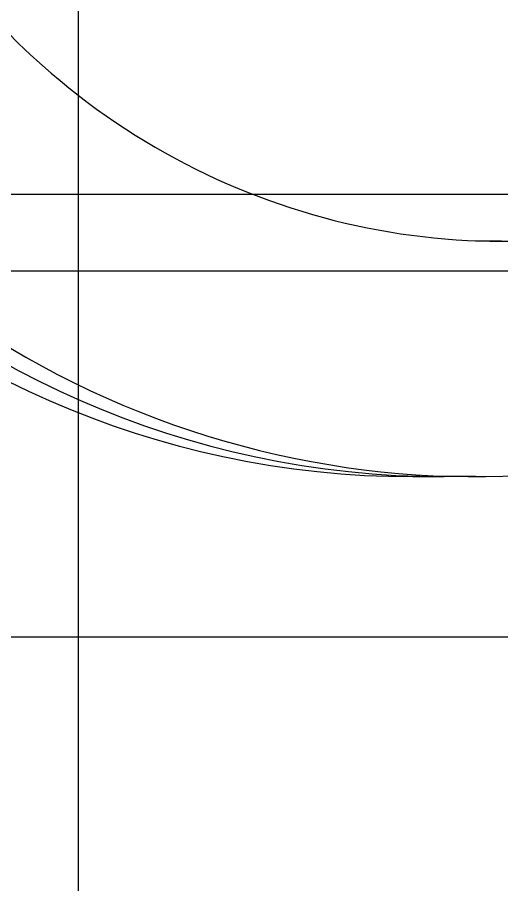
# Model space of a CAD drawing. Header units: metres. Extents: x 0 to 63075, y 0 to 44550.
# Drawn here: x 14375 to 14495.9, y 24771.8 to 24988.3 of the extents above; entities that cross this region are included whole.
import ezdxf

# ---------------------------------------------------------------- set-up
doc = ezdxf.new("R2010")
doc.units = ezdxf.units.M
doc.header["$LTSCALE"] = 75
doc.linetypes.add('HIDDEN2', pattern=[4.7625, 3.175, -1.5875])
for name, color, linetype in [('SDM', 7, 'Continuous'), ('SL1', 8, 'Continuous'), ('SL4', 4, 'Continuous'), ('ST1', 7, 'HIDDEN2')]:
    doc.layers.add(name, color=color, linetype=linetype)

# ---------------------------------------------------------------- blocks, each defined once
blk = doc.blocks.new('A$C29c634ac')
at = {"layer": 'SL1'}
for p, q in [((6236.39, 2264.04), (6229.83, 2264.04)), ((6214.18, 2205.29), (6222, 2205.29)), ((6229.83, 2205.29), (6222, 2205.29)), ((6470.01, 2165.22), (5890.01, 2165.22))]:
    blk.add_line(p, q, dxfattribs=at)
for centre, major_axis, start_param, end_param in [((6214.18, 2446.59), (0, -241.3), 4.71239, 6.283185), ((6222, 2446.59), (0, -241.3), 4.712389, 6.283185), ((6222, 2446.59), (0, -241.3), 4.71239, 6.283185), ((6229.83, 2446.59), (0, -241.3), 4.712389, 7.118354), ((6236.39, 2446.59), (0, -182.55), 4.712389, 6.763135)]:
    blk.add_ellipse(centre, major_axis=major_axis, ratio=0.965926, start_param=start_param, end_param=end_param, dxfattribs=at)
blk = doc.blocks.new('A$Ca53c419a')
at = {"layer": 'SL4'}
for p, q in [((215.01, 420.77), (1004.76, 420.77)), ((495.24, 420.77), (495.24, 281.23)), ((514.29, 281.23), (514.29, 420.77))]:
    blk.add_line(p, q, dxfattribs=at)
at = {"layer": 'ST1'}
for p, q in [((495.24, 451.35), (495.24, 420.77)), ((514.29, 420.77), (514.29, 451.35))]:
    blk.add_line(p, q, dxfattribs=at)

msp = doc.modelspace()

# ---------------------------------------------------------------- block references
at = {"layer": 'SDM'}
msp.add_blockref('A$C29c634ac', (8259.51, 22668.36), dxfattribs=at)
at = {"layer": 'SDM', "rotation": 90}
msp.add_blockref('A$Ca53c419a', (14811.03, 24429.77), dxfattribs=at)

doc.saveas('drawing.dxf')
